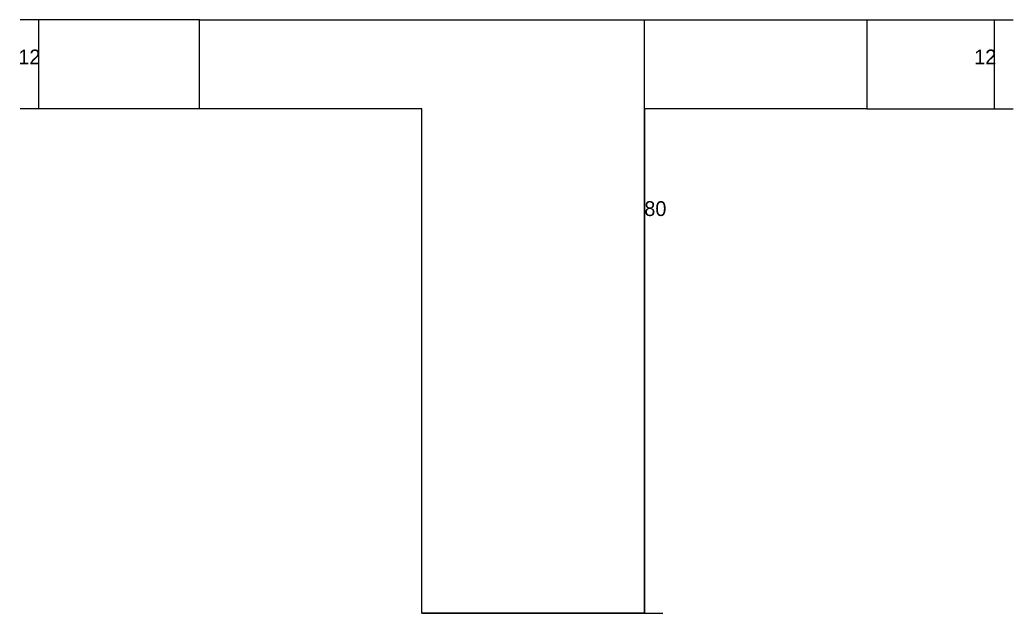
# Model space of a CAD drawing. Header units: metres. Extents: x 132327 to 133541, y 28046 to 29436.
# Drawn here: x 132692.9 to 132960.9, y 28046.2 to 28206.2 of the extents above; entities that cross this region are included whole.
import ezdxf

# ---------------------------------------------------------------- set-up
doc = ezdxf.new("R2010")
doc.units = ezdxf.units.M
for name, color, linetype in [('CONCRETO', 251, 'Continuous'), ('COTA', 4, 'Continuous'), ('Cota Seção (2x)', 4, 'Continuous')]:
    doc.layers.add(name, color=color, linetype=linetype)

msp = doc.modelspace()

# ---------------------------------------------------------------- linework, layer by layer
at = {"layer": 'CONCRETO'}
msp.add_lwpolyline([(132861.4, 28182.2), (132861.4, 28172.2), (132861.4, 28046.2), (132801.4, 28046.2), (132801.4, 28182.2), (132741.4, 28182.2), (132741.4, 28206.2), (132861.4, 28206.2), (132921.4, 28206.2), (132921.4, 28182.2)], close=True, dxfattribs=at)
at = {"layer": 'COTA'}
for p, q in [((132741.4, 28206.2), (132693, 28206.2)), ((132698, 28182.2), (132698, 28206.2)), ((132921.4, 28206.2), (132960.9, 28206.2)), ((132955.9, 28182.2), (132955.9, 28206.2)), ((132741.4, 28182.2), (132693, 28182.2)), ((132921.4, 28182.2), (132960.9, 28182.2))]:
    msp.add_line(p, q, dxfattribs=at)
at = {"layer": 'Cota Seção (2x)'}
for p, q in [((132801.4, 28206.2), (132866.4, 28206.2)), ((132861.4, 28046.2), (132861.4, 28206.2)), ((132801.4, 28046.2), (132866.4, 28046.2))]:
    msp.add_line(p, q, dxfattribs=at)

# ---------------------------------------------------------------- texts
at = {"layer": 'COTA'}
for p in [(132692.5, 28194.2), (132950.4, 28194.2)]:
    msp.add_text('12', height=4, dxfattribs=at).set_placement(p)
at = {"layer": 'Cota Seção (2x)'}
msp.add_text('80', height=4, dxfattribs=at).set_placement((132861.4, 28153.3))

doc.saveas('drawing.dxf')
